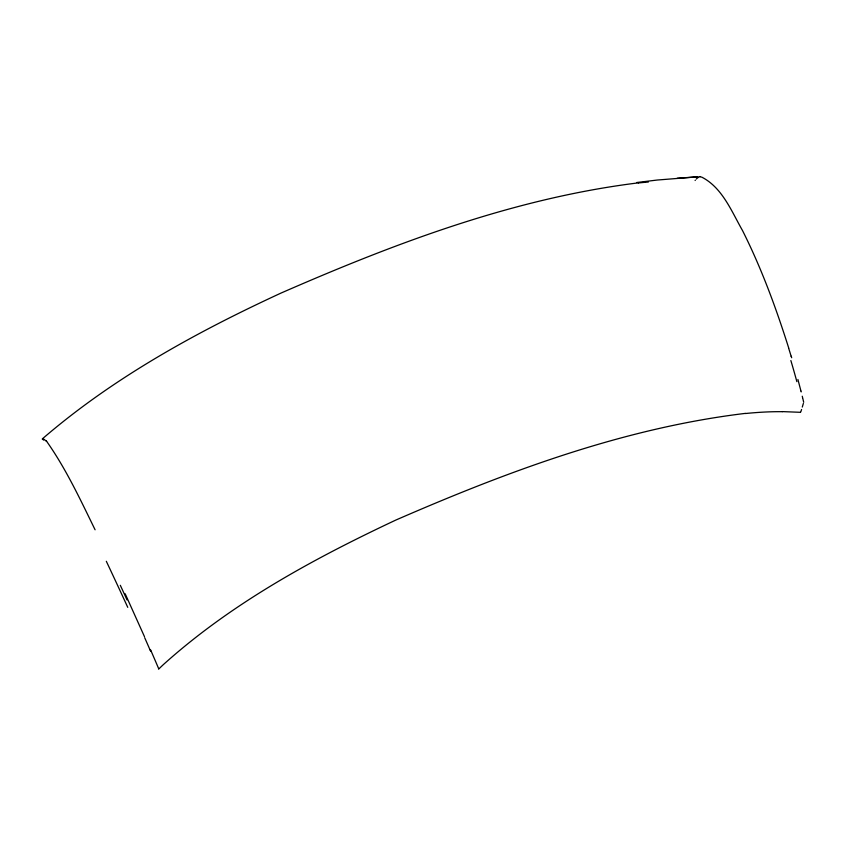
<?xml version="1.0" encoding="UTF-8"?>
<svg xmlns="http://www.w3.org/2000/svg" width="846" height="846" viewBox="0 0 846 846"><rect width="100%" height="100%" fill="white"/><g stroke="black" fill="none" stroke-linecap="round" stroke-linejoin="round"><path stroke-width="1.27" d="M803.351 403.457L802.294 407.074M801.574 409.496L800.781 411.949M42.3 438.915C113.205 377.728 196.314 332.203 280.978 293.086C395.209 243.193 514.019 198.197 638.444 182.852M800.337 412.309L782.381 411.6M636.784 182.514L657.416 180.018L697.897 176.814L677.212 178.242M745.463 413.377C623.766 427.991 507.473 471.476 395.717 520.11C313.168 558.931 231.455 603.293 163.299 664.66A233.972 187.791 -26.8 0 0 158.551 669.218M43.019 438.566L46.35 441.147M47.45 442.479C66.443 469.72 80.55 500.039 95.09 529.776M125.166 593.765L144.497 636.7M150.207 649.749L150.768 651.029M788.726 348.066C776.036 307.923 761.463 268.224 742.524 230.567C731.631 211.511 722.484 187.949 702.064 177.279A252.15 47.344 78.6 0 0 700.192 176.814M791.232 356.219L791.687 357.742M797.915 379.484L800.908 390.852M801.003 391.212L801.183 391.92M802.251 396.214L802.769 398.339M802.939 399.048L803.7 402.262M638.434 182.969A372.875 296.481 -26.7 0 1 648.374 182.027M745.453 413.525A336.052 267.96 -26.7 0 1 768.496 411.886A255.27 203.759 -26.8 0 1 782.36 411.695M42.416 439.19A198.482 11.939 67.2 0 1 43.654 440.1M46.244 440.893A304.349 18.189 68.1 0 1 47.344 442.183M695.116 180.484A197.234 36.664 80.9 0 1 695.338 180.177M696.343 179.014A197.234 36.664 80.9 0 1 700.15 176.539M150.577 649.844A180.261 13.399 67.8 0 1 158.562 668.414M106.321 561.289A448.243 21.351 66.9 0 1 127.757 607.343M120.312 585.295A381.736 22.324 67.4 0 1 127.027 599.899M144.719 637.768A231.677 16.497 67.8 0 1 150.366 650.669M788.683 348.277A254.836 52.886 78.1 0 1 791.179 356.409M790.862 360.555A221.007 46.942 78.2 0 1 796.869 381.683"/></g></svg>
